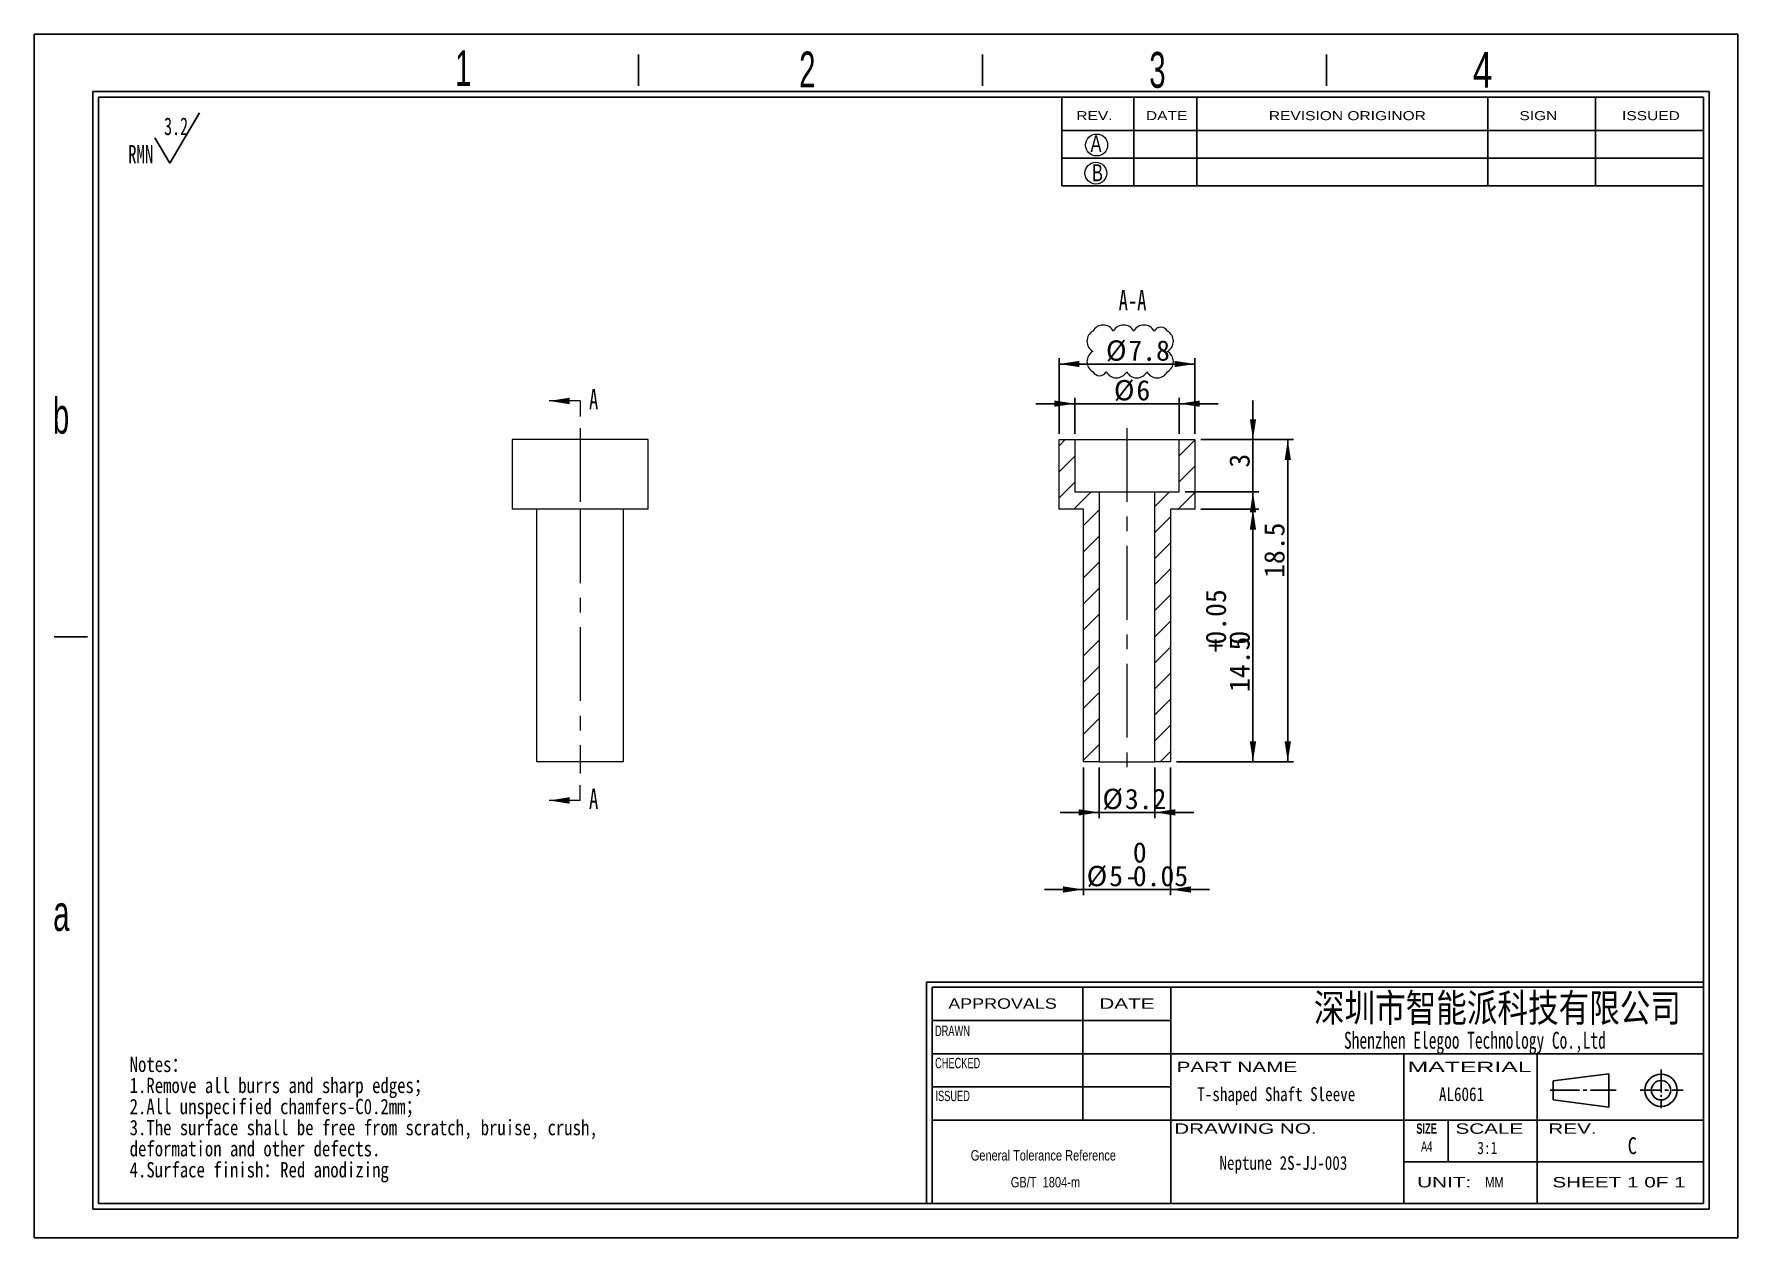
# Model space of a CAD drawing. Header units: millimetres. Extents: x 0.5 to 98.4, y 0.4 to 69.6.
import ezdxf

# ---------------------------------------------------------------- set-up
doc = ezdxf.new("R2010")
doc.units = ezdxf.units.MM
doc.header["$LTSCALE"] = 0.333333
doc.linetypes.add('CENTERX2', pattern=[20.32, 12.7, -2.54, 2.54, -2.54])
doc.layers.add('SLD-0', color=179, linetype='Continuous')
doc.styles.add('SLDTEXTSTYLE0', font='SIMSUN.TTC', dxfattribs={"width": 0.67})
doc.styles.add('SLDTEXTSTYLE1', font='SIMSUN.TTC', dxfattribs={"width": 0.8})
doc.styles.add('SLDTEXTSTYLE10', font='ARIAL.TTF', dxfattribs={"width": 0.7584})
doc.styles.add('SLDTEXTSTYLE11', font='ARIAL.TTF', dxfattribs={"width": 1.2324})
doc.styles.add('SLDTEXTSTYLE12', font='ARIAL.TTF', dxfattribs={"width": 1.7064})
doc.styles.add('SLDTEXTSTYLE13', font='SIMSUN.TTC', dxfattribs={"width": 0.8, "bigfont": 'bigfont'})
doc.styles.add('SLDTEXTSTYLE14', font='SIMKAI.TTF', dxfattribs={"width": 0.67})
doc.styles.add('SLDTEXTSTYLE15', font='仿宋_GB2312', dxfattribs={"width": 0.67})
doc.styles.add('SLDTEXTSTYLE16', font='SIMSUN.TTC')
doc.styles.add('SLDTEXTSTYLE2', font='SIMFANG.TTF', dxfattribs={"width": 0.8})
doc.styles.add('SLDTEXTSTYLE3', font='SIMSUN.TTC', dxfattribs={"width": 0.8})
doc.styles.add('SLDTEXTSTYLE4', font='SIMSUN.TTC', dxfattribs={"width": 0.8, "bigfont": 'bigfont'})
doc.styles.add('SLDTEXTSTYLE5', font='ARIAL.TTF', dxfattribs={"width": 0.63516})
doc.styles.add('SLDTEXTSTYLE6', font='GOTHIC.TTF', dxfattribs={"width": 0.7304})
doc.styles.add('SLDTEXTSTYLE7', font='GOTHIC.TTF', dxfattribs={"width": 0.61171})
doc.styles.add('SLDTEXTSTYLE8', font='ARIALBD.TTF', dxfattribs={"width": 0.63516})
doc.styles.add('SLDTEXTSTYLE9', font='ARIAL.TTF', dxfattribs={"width": 1.422})
doc.dimstyles.new('SLDDIMSTYLE0', dxfattribs={"dimtxt": 1.166667, "dimasz": 1.166667, "dimexe": 0, "dimexo": 0.0625, "dimgap": 0.291667, "dimtad": 2, "dimrnd": 1e-09, "dimzin": 12, "dimdsep": 46, "dimtxsty": 'SLDTEXTSTYLE0', "dimsah": 1, "dimcen": 0.09, "dimadec": 0, "dimazin": 3, "dimtfac": 1, "dimtmove": 0, "dimatfit": 0, "dimfxl": 0, "dimfrac": 2, "dimtolj": 1, "dimtzin": 12, "dimarcsym": 0})
doc.dimstyles.new('SLDDIMSTYLE1', dxfattribs={"dimtxt": 1.166667, "dimasz": 1.166667, "dimexe": 0, "dimexo": 0.0625, "dimgap": 0.291667, "dimtad": 2, "dimrnd": 1e-09, "dimzin": 12, "dimdsep": 46, "dimtxsty": 'SLDTEXTSTYLE0', "dimsah": 1, "dimcen": 0.09, "dimadec": 0, "dimazin": 3, "dimtol": 1, "dimtm": 0.05, "dimtfac": 1, "dimtmove": 0, "dimatfit": 0, "dimfxl": 0, "dimfrac": 2, "dimtolj": 1, "dimarcsym": 0})
doc.dimstyles.new('SLDDIMSTYLE2', dxfattribs={"dimtxt": 1.166667, "dimasz": 1.166667, "dimexe": 0, "dimexo": 0.0625, "dimgap": 0.291667, "dimtad": 2, "dimrnd": 1e-09, "dimzin": 12, "dimdsep": 46, "dimtxsty": 'SLDTEXTSTYLE0', "dimsah": 1, "dimcen": 0.09, "dimadec": 0, "dimazin": 3, "dimtol": 1, "dimtp": 0.05, "dimtfac": 1, "dimtofl": 0, "dimtmove": 0, "dimatfit": 3, "dimfxl": 0, "dimfrac": 2, "dimtolj": 1, "dimarcsym": 0})
doc.dimstyles.new('SLDDIMSTYLE3', dxfattribs={"dimtxt": 1.166667, "dimasz": 1.166667, "dimexe": 0, "dimexo": 0.0625, "dimgap": 0.291667, "dimtad": 2, "dimrnd": 1e-09, "dimzin": 12, "dimdsep": 46, "dimtxsty": 'SLDTEXTSTYLE0', "dimsah": 1, "dimcen": 0.09, "dimadec": 0, "dimazin": 3, "dimtfac": 1, "dimtofl": 0, "dimtmove": 0, "dimatfit": 3, "dimfxl": 0, "dimfrac": 2, "dimtolj": 1, "dimtzin": 12, "dimarcsym": 0})

# ---------------------------------------------------------------- blocks, each defined once
blk = doc.blocks.new('SW_NOTE_0')
at = {"layer": 'SLD-0', "color": 0}
for q in [(4.089, 3.085), (1.535, 1.642)]:
    blk.add_line((2.386, 0.198), q, dxfattribs=at)
at = {"layer": 'SLD-0', "color": 0, "attachment_point": 1, "style": 'SLDTEXTSTYLE0'}
for s, insert, char_height in [('3.2', (2.062, 2.817), 1.0106), ('RMN', (0, 1.232), 1.0583)]:
    blk.add_mtext(s, dxfattribs=dict(at, insert=insert, char_height=char_height))
blk = doc.blocks.new('SW_NOTE_1')
at = {"layer": 'SLD-0', "color": 0, "char_height": 0.88194, "attachment_point": 1}
for s, insert, style in [('Notes\\M+18146', (0, 1.026), 'SLDTEXTSTYLE4'), ('1.Remove all burrs and sharp edges\\M+18147', (0, -0.185), 'SLDTEXTSTYLE4'), ('2.All unspecified chamfers-C0.2mm\\M+18147', (0, -1.396), 'SLDTEXTSTYLE4'), ('3.The surface shall be free from scratch, bruise, crush, ', (0, -2.606), 'SLDTEXTSTYLE1'), ('deformation and other defects.', (0, -3.817), 'SLDTEXTSTYLE1'), ('4.Surface finish\\M+18146Red anodizing', (0, -5.028), 'SLDTEXTSTYLE4')]:
    blk.add_mtext(s, dxfattribs=dict(at, insert=insert, style=style))
blk = doc.blocks.new('SW_NOTE_2')
at = {"layer": 'SLD-0', "color": 0, "char_height": 0.59755, "attachment_point": 2, "style": 'SLDTEXTSTYLE10'}
for s, insert in [('General Tolerance Reference ', (4.34, 0.77)), (' GB/T  1804-m', (4.369, -0.773))]:
    blk.add_mtext(s, dxfattribs=dict(at, insert=insert))
blk = doc.blocks.new('SW_REVISION_CLOUD_0')
at = {"layer": 'SLD-0', "color": 0, "linetype": 'Continuous', "lineweight": 0}
for centre, radius, start, end in [((-1.812, 0.586), 0.669, 118.95502, 241.04498), ((-1.55, 0.847), 0.669, 28.95502, 151.04498), ((-0.379, 0.847), 0.669, 28.95502, 151.04498), ((0.792, 0.847), 0.669, 28.95502, 151.04498), ((1.757, 0.962), 0.433, 28.95502, 151.04498), ((1.812, 0.586), 0.669, 298.95502, 61.04498), ((1.812, -0.586), 0.669, 298.95502, 61.04498), ((-1.812, -0.586), 0.669, 118.95502, 241.04498), ((-1.757, -0.962), 0.433, 208.95502, 331.04498), ((-0.792, -0.847), 0.669, 208.95502, 331.04498), ((0.379, -0.847), 0.669, 208.95502, 331.04498), ((1.55, -0.847), 0.669, 208.95502, 331.04498)]:
    blk.add_arc(centre, radius, start, end, dxfattribs=at)
blk = doc.blocks.new('_D')
at = {"layer": 'SLD-0', "color": 5}
for p, q in [((59.388, 46.604), (59.388, 50.947)), ((67.188, 46.604), (67.188, 50.947)), ((59.388, 50.613), (67.188, 50.613))]:
    blk.add_line(p, q, dxfattribs=at)
for points in [[(59.388, 50.613), (60.555, 50.434), (60.555, 50.793)], [(67.188, 50.613), (66.022, 50.793), (66.022, 50.434)]]:
    blk.add_solid(points, dxfattribs=at)
at = {"layer": 'SLD-0', "color": 5, "char_height": 1.1667, "attachment_point": 1, "style": 'SLDTEXTSTYLE16'}
for s, insert in [('%%c', (62.081, 51.971)), ('7.8', (63.371, 51.971))]:
    blk.add_mtext(s, dxfattribs=dict(at, insert=insert))
blk = doc.blocks.new('_D_1')
at = {"layer": 'SLD-0', "color": 5}
for p, q in [((60.288, 48.334), (58.045, 48.334)), ((60.288, 46.604), (60.288, 48.668)), ((60.288, 48.334), (66.288, 48.334)), ((66.288, 46.604), (66.288, 48.668)), ((66.288, 48.334), (68.532, 48.334))]:
    blk.add_line(p, q, dxfattribs=at)
for points in [[(60.288, 48.334), (59.122, 48.514), (59.122, 48.155)], [(66.288, 48.334), (67.455, 48.155), (67.455, 48.514)]]:
    blk.add_solid(points, dxfattribs=at)
at = {"layer": 'SLD-0', "color": 5, "attachment_point": 1, "style": 'SLDTEXTSTYLE16'}
for s, insert, char_height in [('%%c', (62.538, 49.692), 1.1667), ('6', (63.828, 49.692), 1.167)]:
    blk.add_mtext(s, dxfattribs=dict(at, insert=insert, char_height=char_height))
blk = doc.blocks.new('_D_2')
at = {"layer": 'SLD-0', "color": 5}
for p, q in [((61.688, 27.437), (61.688, 24.533)), ((64.888, 27.437), (64.888, 24.533)), ((61.688, 24.866), (59.445, 24.866)), ((61.688, 24.866), (64.888, 24.866)), ((64.888, 24.866), (67.132, 24.866))]:
    blk.add_line(p, q, dxfattribs=at)
for points in [[(61.688, 24.866), (60.522, 25.046), (60.522, 24.687)], [(64.888, 24.866), (66.055, 24.687), (66.055, 25.046)]]:
    blk.add_solid(points, dxfattribs=at)
at = {"layer": 'SLD-0', "color": 5, "char_height": 1.1667, "attachment_point": 1, "style": 'SLDTEXTSTYLE16'}
for s, insert in [('%%c', (61.88, 26.224)), ('3.2', (63.17, 26.224))]:
    blk.add_mtext(s, dxfattribs=dict(at, insert=insert))
blk = doc.blocks.new('_D_3')
at = {"layer": 'SLD-0', "color": 5}
for p, q in [((60.788, 27.437), (60.788, 20.104)), ((65.788, 27.437), (65.788, 20.104)), ((60.788, 20.437), (58.545, 20.437)), ((60.788, 20.437), (65.788, 20.437)), ((65.788, 20.437), (68.032, 20.437))]:
    blk.add_line(p, q, dxfattribs=at)
for points in [[(60.788, 20.437), (59.622, 20.617), (59.622, 20.258)], [(65.788, 20.437), (66.955, 20.258), (66.955, 20.617)]]:
    blk.add_solid(points, dxfattribs=at)
at = {"layer": 'SLD-0', "color": 5, "attachment_point": 1, "style": 'SLDTEXTSTYLE16'}
for s, insert, char_height in [('0', (63.624, 23.153), 1.167), ('%%c', (60.973, 21.795), 1.1667), ('5', (62.263, 21.795), 1.167), ('0.05', (63.624, 21.795), 1.1667), ('-', (63.17, 21.795), 1.167)]:
    blk.add_mtext(s, dxfattribs=dict(at, insert=insert, char_height=char_height))
blk = doc.blocks.new('_D_4')
at = {"layer": 'SLD-0', "color": 5}
for p, q in [((67.522, 42.271), (70.855, 42.271)), ((70.522, 42.271), (70.522, 27.771)), ((66.122, 27.771), (70.855, 27.771))]:
    blk.add_line(p, q, dxfattribs=at)
for points in [[(70.522, 42.271), (70.342, 41.104), (70.701, 41.104)], [(70.522, 27.771), (70.701, 28.937), (70.342, 28.937)]]:
    blk.add_solid(points, dxfattribs=at)
at = {"layer": 'SLD-0', "color": 5, "attachment_point": 1, "rotation": 90, "style": 'SLDTEXTSTYLE16'}
for s, insert, char_height in [('0.05', (67.806, 34.503), 1.1667), ('+', (67.806, 34.049), 1.167), ('0', (69.164, 34.503), 1.167), ('14.5', (69.164, 31.781), 1.1667)]:
    blk.add_mtext(s, dxfattribs=dict(at, insert=insert, char_height=char_height))
blk = doc.blocks.new('_D_5')
at = {"layer": 'SLD-0', "color": 5}
for p, q in [((70.522, 46.271), (70.522, 48.514)), ((67.522, 46.271), (70.855, 46.271)), ((70.522, 46.271), (70.522, 43.271)), ((66.622, 43.271), (70.855, 43.271)), ((70.522, 43.271), (70.522, 41.027))]:
    blk.add_line(p, q, dxfattribs=at)
for points in [[(70.522, 46.271), (70.701, 47.437), (70.342, 47.437)], [(70.522, 43.271), (70.342, 42.104), (70.701, 42.104)]]:
    blk.add_solid(points, dxfattribs=at)
at = {"layer": 'SLD-0', "color": 5, "insert": (69.164, 44.662), "char_height": 1.167, "attachment_point": 1, "rotation": 90, "style": 'SLDTEXTSTYLE16'}
blk.add_mtext('3', dxfattribs=at)
blk = doc.blocks.new('_D_6')
at = {"layer": 'SLD-0', "color": 5}
for p, q in [((67.522, 46.271), (72.855, 46.271)), ((72.522, 46.271), (72.522, 27.771)), ((66.122, 27.771), (72.855, 27.771))]:
    blk.add_line(p, q, dxfattribs=at)
for points in [[(72.522, 46.271), (72.342, 45.104), (72.701, 45.104)], [(72.522, 27.771), (72.701, 28.937), (72.342, 28.937)]]:
    blk.add_solid(points, dxfattribs=at)
at = {"layer": 'SLD-0', "color": 5, "insert": (71.164, 38.331), "char_height": 1.1667, "attachment_point": 1, "rotation": 90, "style": 'SLDTEXTSTYLE16'}
blk.add_mtext('18.5', dxfattribs=at)

msp = doc.modelspace()

# ---------------------------------------------------------------- hatches: boundary and pattern name
at = {"linetype": 'Continuous', "lineweight": 0}
h = msp.add_hatch(dxfattribs=at)
h.set_pattern_fill('ANSI31', scale=0.33333, angle=2.8e-322, style=0)
h.paths.add_polyline_path([(60.288, 46.271), (59.388, 46.271), (59.388, 42.271), (60.788, 42.271), (60.788, 27.771), (61.688, 27.771), (61.688, 43.271), (60.288, 43.271)], flags=0)
h = msp.add_hatch(dxfattribs=at)
h.set_pattern_fill('ANSI31', scale=0.33333, angle=2.8e-322, style=0)
h.paths.add_polyline_path([(67.188, 46.271), (66.288, 46.271), (66.288, 43.271), (64.888, 43.271), (64.888, 27.771), (65.788, 27.771), (65.788, 42.271), (67.188, 42.271)], flags=0)

# ---------------------------------------------------------------- linework, layer by layer
at = {"color": 7, "linetype": 'Continuous', "lineweight": 0}
for p, q in [((31.884, 48.491), (30.11, 48.491)), ((31.884, 48.491), (31.884, 47.604)), ((31.884, 25.551), (31.884, 26.437)), ((31.884, 25.551), (30.11, 25.551))]:
    msp.add_line(p, q, dxfattribs=at)
at = {"color": 7, "linetype": 'Continuous', "lineweight": 15}
for p, q in [((27.984, 46.271), (27.984, 42.271)), ((35.784, 46.271), (27.984, 46.271)), ((35.784, 42.271), (35.784, 46.271)), ((59.388, 42.271), (59.388, 46.271)), ((59.388, 46.271), (60.288, 46.271)), ((60.288, 46.271), (60.288, 43.271)), ((60.288, 46.271), (66.288, 46.271)), ((66.288, 43.271), (66.288, 46.271)), ((66.288, 46.271), (67.188, 46.271)), ((67.188, 46.271), (67.188, 42.271)), ((60.288, 43.271), (61.688, 43.271)), ((61.688, 43.271), (61.688, 27.771)), ((61.688, 43.271), (64.888, 43.271)), ((64.888, 27.771), (64.888, 43.271)), ((64.888, 43.271), (66.288, 43.271)), ((35.784, 42.271), (27.984, 42.271)), ((29.384, 42.271), (29.384, 27.771)), ((34.384, 27.771), (34.384, 42.271)), ((60.788, 42.271), (59.388, 42.271)), ((60.788, 27.771), (60.788, 42.271)), ((65.788, 42.271), (65.788, 27.771)), ((67.188, 42.271), (65.788, 42.271)), ((34.384, 27.771), (29.384, 27.771)), ((61.688, 27.771), (60.788, 27.771)), ((61.688, 27.771), (64.888, 27.771)), ((65.788, 27.771), (64.888, 27.771))]:
    msp.add_line(p, q, dxfattribs=at)
at = {"color": 7, "linetype": 'Continuous', "lineweight": 0}
for points in [[(30.11, 48.491), (31.277, 48.304), (31.277, 48.677)], [(30.11, 25.551), (31.277, 25.364), (31.277, 25.737)]]:
    msp.add_solid(points, dxfattribs=at)
at = {"layer": 'SLD-0'}
for p, q in [((0.53, 69.558), (98.369, 69.558)), ((0.53, 0.431), (0.53, 69.558)), ((98.369, 69.558), (98.369, 0.431)), ((4.225, 2.406), (4.225, 65.937)), ((4.225, 65.937), (96.394, 65.937)), ((84.006, 65.937), (84.006, 60.838)), ((90.2, 65.937), (90.2, 60.838)), ((96.394, 65.937), (96.394, 2.406)), ((96.394, 2.406), (4.225, 2.406)), ((98.369, 0.431), (0.53, 0.431))]:
    msp.add_line(p, q, dxfattribs=at)
at = {"layer": 'SLD-0', "color": 6, "linetype": 'Continuous'}
for p, q in [((35.234, 66.595), (35.234, 68.39)), ((54.984, 66.595), (54.984, 68.39)), ((74.735, 66.595), (74.735, 68.39)), ((3.896, 2.077), (3.896, 66.266)), ((3.896, 66.266), (96.723, 66.266)), ((96.723, 66.266), (96.723, 2.077)), ((3.602, 34.951), (1.689, 34.951)), ((96.723, 2.077), (3.896, 2.077))]:
    msp.add_line(p, q, dxfattribs=at)
at = {"layer": 'SLD-0', "color": 179, "linetype": 'Continuous'}
for p, q in [((59.553, 65.937), (59.553, 60.838)), ((63.683, 65.937), (63.683, 60.838)), ((67.295, 65.937), (67.295, 60.838)), ((59.553, 64.025), (96.394, 64.025)), ((59.553, 62.431), (96.394, 62.431)), ((59.553, 60.838), (96.394, 60.838)), ((96.394, 15.11), (51.777, 15.11)), ((51.777, 15.11), (51.777, 2.406)), ((96.394, 14.835), (52.095, 14.835)), ((52.095, 14.835), (52.095, 2.406)), ((60.76, 14.835), (60.76, 7.187)), ((65.799, 14.835), (65.799, 2.406)), ((65.799, 12.923), (52.095, 12.923)), ((96.394, 11.011), (52.095, 11.011)), ((79.184, 11.011), (79.184, 2.406)), ((86.833, 2.406), (86.833, 11.011)), ((87.752, 9.451), (90.963, 9.846)), ((90.963, 7.949), (90.963, 9.846)), ((93.956, 8.783), (93.956, 10.105)), ((65.799, 9.099), (52.095, 9.099)), ((87.595, 8.911), (89.277, 8.911)), ((87.752, 8.369), (87.752, 9.451)), ((89.487, 8.911), (89.697, 8.911)), ((89.907, 8.911), (91.379, 8.911)), ((93.956, 8.911), (92.756, 8.911)), ((94.167, 8.911), (94.377, 8.911)), ((94.587, 8.911), (95.218, 8.911)), ((87.752, 8.369), (90.963, 7.949)), ((93.956, 8.655), (93.956, 8.528)), ((93.956, 8.4), (93.956, 7.889)), ((96.394, 7.187), (52.095, 7.187)), ((81.734, 7.187), (81.734, 4.797)), ((79.184, 4.797), (96.394, 4.797))]:
    msp.add_line(p, q, dxfattribs=at)
at = {"layer": 'SLD-0', "color": 1, "linetype": 'CENTERX2', "lineweight": 0}
for p, q in [((31.884, 46.937), (31.884, 42.271)), ((63.288, 46.937), (63.288, 27.104)), ((31.884, 42.271), (31.884, 27.104))]:
    msp.add_line(p, q, dxfattribs=at)
at = {"layer": 'SLD-0', "lineweight": 0}
for centre in [(61.541, 63.188), (61.5, 61.572)]:
    msp.add_circle(centre, 0.631, dxfattribs=at)
at = {"layer": 'SLD-0', "color": 179, "linetype": 'Continuous'}
for radius in [0.924, 0.556]:
    msp.add_circle((93.956, 8.911), radius, dxfattribs=at)

# ---------------------------------------------------------------- block references
at = {"layer": 'SLD-0'}
msp.add_blockref('SW_NOTE_0', (5.932, 61.953), dxfattribs=at)
at = {"layer": 'SLD-0', "color": 1, "linetype": 'Continuous', "lineweight": 0}
msp.add_blockref('SW_REVISION_CLOUD_0', (63.471, 51.336), dxfattribs=at)
at = {"layer": 'SLD-0', "color": 5}
msp.add_blockref('SW_NOTE_1', (6.019, 9.815), dxfattribs=at)
at = {"layer": 'SLD-0', "color": 179}
msp.add_blockref('SW_NOTE_2', (54.146, 4.704), dxfattribs=at)

# ---------------------------------------------------------------- texts
at = {"color": 7, "linetype": 'Continuous', "char_height": 1.167, "attachment_point": 1, "style": 'SLDTEXTSTYLE15'}
for insert in [(32.397, 49.169), (32.397, 26.229)]:
    msp.add_mtext('A', dxfattribs=dict(at, insert=insert))
at = {"layer": 'SLD-0'}
for s, insert, char_height, attachment_point, style in [('1', (24.704, 68.633), 2.057, 1, 'SLDTEXTSTYLE7'), ('2', (44.463, 68.552), 2.057, 1, 'SLDTEXTSTYLE7'), ('3', (64.569, 68.531), 2.057, 1, 'SLDTEXTSTYLE7'), ('4', (83.147, 68.529), 2.057, 1, 'SLDTEXTSTYLE6'), ('A', (61.193, 63.751), 0.968, 1, 'SLDTEXTSTYLE6'), ('B', (61.277, 62.079), 0.968, 1, 'SLDTEXTSTYLE6'), ('A-A', (63.607, 54.86), 1.1667, 2, 'SLDTEXTSTYLE15'), ('b', (1.612, 48.673), 2.057, 1, 'SLDTEXTSTYLE7'), ('a', (1.627, 20.117), 2.057, 1, 'SLDTEXTSTYLE7'), ('\\M+1905B圳\\M+18E73\\M+19271\\M+1945C\\M+19468\\M+189C8\\M+18B5A\\M+1974C\\M+18CC0\\M+18CF6\\M+18E69', (84.559, 14.446), 1.60936, 2, 'SLDTEXTSTYLE13'), ('T-shaped Shaft Sleeve', (71.86, 9.083), 0.79375, 2, 'SLDTEXTSTYLE3'), ('AL6061', (82.496, 9.083), 0.7937, 2, 'SLDTEXTSTYLE3'), ('C', (92.038, 6.21), 0.97, 1, 'SLDTEXTSTYLE1'), ('Neptune 2S-JJ-003', (72.269, 5.136), 0.79375, 2, 'SLDTEXTSTYLE3')]:
    msp.add_mtext(s, dxfattribs=dict(at, insert=insert, char_height=char_height, attachment_point=attachment_point, style=style))
at = {"layer": 'SLD-0', "color": 179}
for s, insert, char_height, attachment_point, style in [('REV.', (60.376, 65.133), 0.5179, 1, 'SLDTEXTSTYLE11'), ('DATE', (64.375, 65.133), 0.5179, 1, 'SLDTEXTSTYLE11'), ('REVISION ORIGINOR', (71.436, 65.133), 0.51788, 1, 'SLDTEXTSTYLE11'), ('SIGN', (85.822, 65.133), 0.5179, 1, 'SLDTEXTSTYLE11'), ('ISSUED', (91.716, 65.133), 0.5179, 1, 'SLDTEXTSTYLE11'), ('APPROVALS', (56.142, 14.188), 0.5976, 2, 'SLDTEXTSTYLE11'), ('DATE', (63.283, 14.188), 0.5976, 2, 'SLDTEXTSTYLE9'), ('DRAWN', (53.268, 12.618), 0.5976, 2, 'SLDTEXTSTYLE5'), ('Shenzhen Elegoo Technology Co.,Ltd', (83.266, 12.267), 0.97014, 2, 'SLDTEXTSTYLE14'), ('CHECKED', (53.565, 10.772), 0.5976, 2, 'SLDTEXTSTYLE5'), ('PART NAME', (69.598, 10.548), 0.5976, 2, 'SLDTEXTSTYLE9'), ('MATERIAL', (82.96, 10.548), 0.5976, 2, 'SLDTEXTSTYLE12'), ('ISSUED', (53.279, 8.885), 0.5976, 2, 'SLDTEXTSTYLE5'), ('DRAWING NO.', (70.089, 7.007), 0.59755, 2, 'SLDTEXTSTYLE9'), ('SIZE', (80.493, 7.007), 0.5976, 2, 'SLDTEXTSTYLE8'), ('SCALE', (84.096, 7.007), 0.5976, 2, 'SLDTEXTSTYLE9'), ('REV.', (88.87, 7.007), 0.5976, 2, 'SLDTEXTSTYLE9'), ('A4', (80.497, 5.984), 0.5976, 2, 'SLDTEXTSTYLE5'), ('3:1', (83.977, 5.952), 0.7056, 2, 'SLDTEXTSTYLE2'), ('UNIT:', (81.5, 3.93), 0.5976, 2, 'SLDTEXTSTYLE9'), ('MM', (84.387, 3.93), 0.5976, 2, 'SLDTEXTSTYLE10'), ('SHEET 1 0F 1', (91.54, 3.93), 0.59755, 2, 'SLDTEXTSTYLE9')]:
    msp.add_mtext(s, dxfattribs=dict(at, insert=insert, char_height=char_height, attachment_point=attachment_point, style=style))

# ---------------------------------------------------------------- dimensions: what is measured, and where the dimension line sits
at = {"layer": 'SLD-0', "color": 5}
for base, p1, p2, dimstyle, picture, middle in [((67.188, 50.613), (59.388, 46.271), (67.188, 46.271), 'SLDDIMSTYLE0', '_D', (63.407, 50.613)), ((66.288, 48.334), (60.288, 46.271), (66.288, 46.271), 'SLDDIMSTYLE0', '_D_1', (63.41, 48.334)), ((65.788, 20.437), (60.788, 27.771), (65.788, 27.771), 'SLDDIMSTYLE1', '_D_3', (63.206, 20.437)), ((64.888, 24.866), (61.688, 27.771), (64.888, 27.771), 'SLDDIMSTYLE0', '_D_2', (63.206, 24.866))]:
    dim = msp.add_linear_dim(base=base, p1=p1, p2=p2, text='%%c<>', dimstyle=dimstyle, dxfattribs=at)
    dim.commit()
    dim.dimension.update_dxf_attribs({"geometry": picture, "text_midpoint": middle, "dimtype": 160})
for base, p1, p2, dimstyle, picture, middle in [((70.522, 43.271), (67.188, 46.271), (66.288, 43.271), 'SLDDIMSTYLE0', '_D_5', (70.522, 44.888)), ((72.522, 27.771), (67.188, 46.271), (65.788, 27.771), 'SLDDIMSTYLE3', '_D_6', (72.522, 39.239)), ((70.522, 27.771), (67.188, 42.271), (65.788, 27.771), 'SLDDIMSTYLE2', '_D_4', (70.522, 34.049))]:
    dim = msp.add_linear_dim(base=base, p1=p1, p2=p2, angle=90, dimstyle=dimstyle, dxfattribs=at)
    dim.commit()
    dim.dimension.update_dxf_attribs({"geometry": picture, "text_midpoint": middle, "dimtype": 160})

doc.saveas('drawing.dxf')
